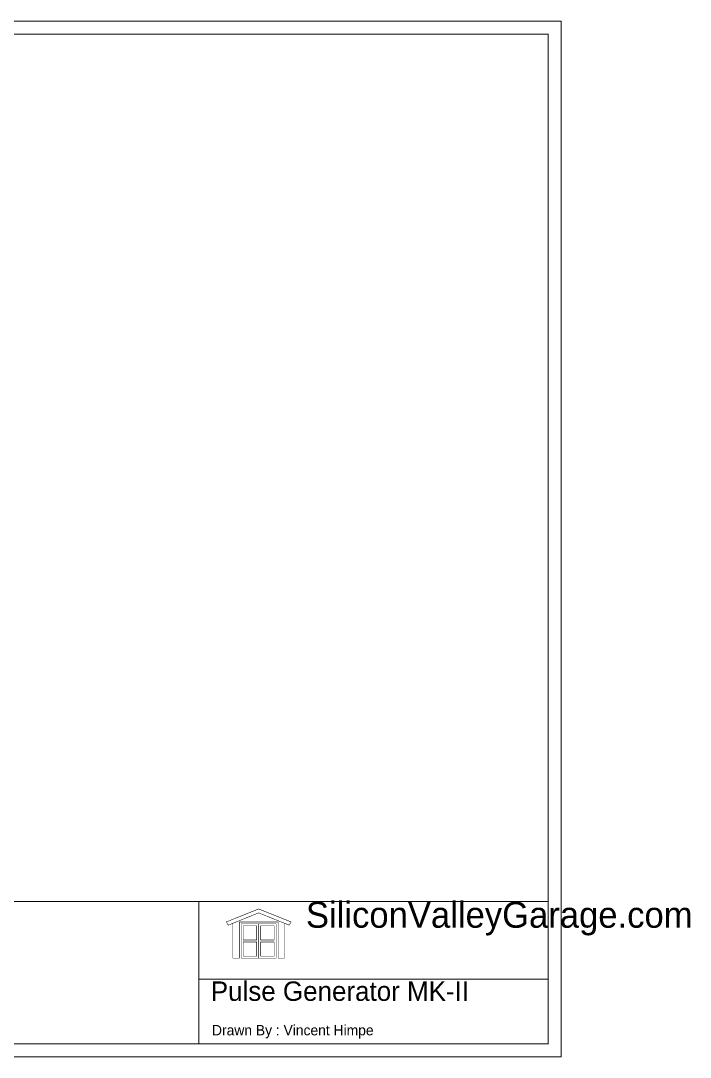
# Model space of a CAD drawing. Extents: x 1.9 to 12.9, y 1.8 to 9.9.
# Drawn here: x 7.75 to 12.92, y 1.85 to 9.86 of the extents above; entities that cross this region are included whole.
import ezdxf

# ---------------------------------------------------------------- set-up
doc = ezdxf.new("R2010")
doc.units = 0
doc.layers.add('MECHANICAL2', color=216, linetype='CONTINUOUS')

msp = doc.modelspace()

# ---------------------------------------------------------------- linework, layer by layer
at = {"layer": 'MECHANICAL2'}
for points, const_width in [([(1.9218, 9.8533), (11.9218, 9.8533)], 0.008), ([(11.9218, 1.8533), (11.9218, 9.8533)], 0.008), ([(2.0218, 9.7533), (11.8218, 9.7533)], 0.008), ([(11.8218, 1.9533), (11.8218, 9.7533)], 0.008), ([(2.0218, 3.0533), (11.8218, 3.0533)], 0.008), ([(9.1218, 2.4533), (9.1218, 3.0533)], 0.008), ([(9.335, 2.895), (9.585, 2.995)], 0.004), ([(9.35, 2.87), (9.585, 2.965)], 0.004), ([(9.585, 2.995), (9.835, 2.895)], 0.004), ([(9.585, 2.965), (9.82, 2.87)], 0.004), ([(9.335, 2.895), (9.35, 2.87)], 0.004), ([(9.385, 2.845), (9.385, 2.8841)], 0.004), ([(9.435, 2.615), (9.435, 2.895)], 0.004), ([(9.435, 2.895), (9.585, 2.895)], 0.004), ([(9.585, 2.895), (9.735, 2.895)], 0.004), ([(9.735, 2.615), (9.735, 2.895)], 0.004), ([(9.785, 2.845), (9.785, 2.8841)], 0.004), ([(9.82, 2.87), (9.835, 2.895)], 0.004), ([(9.385, 2.615), (9.385, 2.845)], 0.004), ([(9.45, 2.88), (9.585, 2.88)], 0.004), ([(9.45, 2.615), (9.45, 2.88)], 0.004), ([(9.465, 2.865), (9.57, 2.865)], 0.004), ([(9.465, 2.755), (9.465, 2.865)], 0.004), ([(9.57, 2.755), (9.57, 2.865)], 0.004), ([(9.585, 2.615), (9.585, 2.88)], 0.004), ([(9.585, 2.615), (9.585, 2.88)], 0.004), ([(9.585, 2.88), (9.72, 2.88)], 0.004), ([(9.6, 2.755), (9.6, 2.865)], 0.004), ([(9.6, 2.865), (9.705, 2.865)], 0.004), ([(9.705, 2.755), (9.705, 2.865)], 0.004), ([(9.72, 2.615), (9.72, 2.88)], 0.004), ([(9.785, 2.615), (9.785, 2.845)], 0.004), ([(9.465, 2.755), (9.57, 2.755)], 0.004), ([(9.465, 2.63), (9.465, 2.74)], 0.004), ([(9.465, 2.74), (9.57, 2.74)], 0.004), ([(9.57, 2.63), (9.57, 2.74)], 0.004), ([(9.6, 2.755), (9.705, 2.755)], 0.004), ([(9.6, 2.74), (9.705, 2.74)], 0.004), ([(9.6, 2.63), (9.6, 2.74)], 0.004), ([(9.705, 2.63), (9.705, 2.74)], 0.004), ([(9.385, 2.615), (9.435, 2.615)], 0.004), ([(9.45, 2.615), (9.585, 2.615)], 0.004), ([(9.465, 2.63), (9.57, 2.63)], 0.004), ([(9.585, 2.615), (9.72, 2.615)], 0.004), ([(9.6, 2.63), (9.705, 2.63)], 0.004), ([(9.735, 2.615), (9.785, 2.615)], 0.004), ([(9.1218, 1.9533), (9.1218, 2.4533)], 0.008), ([(9.1218, 2.4533), (11.8218, 2.4533)], 0.008), ([(2.0218, 1.9533), (11.8218, 1.9533)], 0.008), ([(1.9218, 1.8533), (11.9218, 1.8533)], 0.008)]:
    msp.add_lwpolyline(points, dxfattribs=dict(at, const_width=const_width))
for points, const_width in [([(11.9198, 9.8533, 1), (11.9238, 9.8533, 1)], 0.004), ([(11.9198, 9.8533, 1), (11.9238, 9.8533, 1)], 0.004), ([(11.8198, 9.7533, 1), (11.8238, 9.7533, 1)], 0.004), ([(11.8198, 9.7533, 1), (11.8238, 9.7533, 1)], 0.004), ([(9.1198, 3.0533, 1), (9.1238, 3.0533, 1)], 0.004), ([(11.8198, 3.0533, 1), (11.8238, 3.0533, 1)], 0.004), ([(9.584, 2.995, 1), (9.586, 2.995, 1)], 0.002), ([(9.584, 2.995, 1), (9.586, 2.995, 1)], 0.002), ([(9.584, 2.965, 1), (9.586, 2.965, 1)], 0.002), ([(9.584, 2.965, 1), (9.586, 2.965, 1)], 0.002), ([(9.334, 2.895, 1), (9.336, 2.895, 1)], 0.002), ([(9.334, 2.895, 1), (9.336, 2.895, 1)], 0.002), ([(9.384, 2.8841, 1), (9.386, 2.8841, 1)], 0.002), ([(9.434, 2.895, 1), (9.436, 2.895, 1)], 0.002), ([(9.434, 2.895, 1), (9.436, 2.895, 1)], 0.002), ([(9.584, 2.895, 1), (9.586, 2.895, 1)], 0.002), ([(9.584, 2.895, 1), (9.586, 2.895, 1)], 0.002), ([(9.734, 2.895, 1), (9.736, 2.895, 1)], 0.002), ([(9.734, 2.895, 1), (9.736, 2.895, 1)], 0.002), ([(9.784, 2.8841, 1), (9.786, 2.8841, 1)], 0.002), ([(9.834, 2.895, 1), (9.836, 2.895, 1)], 0.002), ([(9.834, 2.895, 1), (9.836, 2.895, 1)], 0.002), ([(9.349, 2.87, 1), (9.351, 2.87, 1)], 0.002), ([(9.349, 2.87, 1), (9.351, 2.87, 1)], 0.002), ([(9.384, 2.845, 1), (9.386, 2.845, 1)], 0.002), ([(9.384, 2.845, 1), (9.386, 2.845, 1)], 0.002), ([(9.449, 2.88, 1), (9.451, 2.88, 1)], 0.002), ([(9.449, 2.88, 1), (9.451, 2.88, 1)], 0.002), ([(9.464, 2.865, 1), (9.466, 2.865, 1)], 0.002), ([(9.464, 2.865, 1), (9.466, 2.865, 1)], 0.002), ([(9.569, 2.865, 1), (9.571, 2.865, 1)], 0.002), ([(9.569, 2.865, 1), (9.571, 2.865, 1)], 0.002), ([(9.584, 2.88, 1), (9.586, 2.88, 1)], 0.002), ([(9.584, 2.88, 1), (9.586, 2.88, 1)], 0.002), ([(9.584, 2.88, 1), (9.586, 2.88, 1)], 0.002), ([(9.584, 2.88, 1), (9.586, 2.88, 1)], 0.002), ([(9.599, 2.865, 1), (9.601, 2.865, 1)], 0.002), ([(9.599, 2.865, 1), (9.601, 2.865, 1)], 0.002), ([(9.704, 2.865, 1), (9.706, 2.865, 1)], 0.002), ([(9.704, 2.865, 1), (9.706, 2.865, 1)], 0.002), ([(9.719, 2.88, 1), (9.721, 2.88, 1)], 0.002), ([(9.719, 2.88, 1), (9.721, 2.88, 1)], 0.002), ([(9.784, 2.845, 1), (9.786, 2.845, 1)], 0.002), ([(9.784, 2.845, 1), (9.786, 2.845, 1)], 0.002), ([(9.819, 2.87, 1), (9.821, 2.87, 1)], 0.002), ([(9.819, 2.87, 1), (9.821, 2.87, 1)], 0.002), ([(9.464, 2.755, 1), (9.466, 2.755, 1)], 0.002), ([(9.464, 2.755, 1), (9.466, 2.755, 1)], 0.002), ([(9.464, 2.74, 1), (9.466, 2.74, 1)], 0.002), ([(9.464, 2.74, 1), (9.466, 2.74, 1)], 0.002), ([(9.569, 2.755, 1), (9.571, 2.755, 1)], 0.002), ([(9.569, 2.755, 1), (9.571, 2.755, 1)], 0.002), ([(9.569, 2.74, 1), (9.571, 2.74, 1)], 0.002), ([(9.569, 2.74, 1), (9.571, 2.74, 1)], 0.002), ([(9.599, 2.755, 1), (9.601, 2.755, 1)], 0.002), ([(9.599, 2.755, 1), (9.601, 2.755, 1)], 0.002), ([(9.599, 2.74, 1), (9.601, 2.74, 1)], 0.002), ([(9.599, 2.74, 1), (9.601, 2.74, 1)], 0.002), ([(9.704, 2.755, 1), (9.706, 2.755, 1)], 0.002), ([(9.704, 2.755, 1), (9.706, 2.755, 1)], 0.002), ([(9.704, 2.74, 1), (9.706, 2.74, 1)], 0.002), ([(9.704, 2.74, 1), (9.706, 2.74, 1)], 0.002), ([(9.384, 2.615, 1), (9.386, 2.615, 1)], 0.002), ([(9.384, 2.615, 1), (9.386, 2.615, 1)], 0.002), ([(9.434, 2.615, 1), (9.436, 2.615, 1)], 0.002), ([(9.434, 2.615, 1), (9.436, 2.615, 1)], 0.002), ([(9.449, 2.615, 1), (9.451, 2.615, 1)], 0.002), ([(9.449, 2.615, 1), (9.451, 2.615, 1)], 0.002), ([(9.464, 2.63, 1), (9.466, 2.63, 1)], 0.002), ([(9.464, 2.63, 1), (9.466, 2.63, 1)], 0.002), ([(9.569, 2.63, 1), (9.571, 2.63, 1)], 0.002), ([(9.569, 2.63, 1), (9.571, 2.63, 1)], 0.002), ([(9.584, 2.615, 1), (9.586, 2.615, 1)], 0.002), ([(9.584, 2.615, 1), (9.586, 2.615, 1)], 0.002), ([(9.584, 2.615, 1), (9.586, 2.615, 1)], 0.002), ([(9.584, 2.615, 1), (9.586, 2.615, 1)], 0.002), ([(9.599, 2.63, 1), (9.601, 2.63, 1)], 0.002), ([(9.599, 2.63, 1), (9.601, 2.63, 1)], 0.002), ([(9.704, 2.63, 1), (9.706, 2.63, 1)], 0.002), ([(9.704, 2.63, 1), (9.706, 2.63, 1)], 0.002), ([(9.719, 2.615, 1), (9.721, 2.615, 1)], 0.002), ([(9.719, 2.615, 1), (9.721, 2.615, 1)], 0.002), ([(9.734, 2.615, 1), (9.736, 2.615, 1)], 0.002), ([(9.734, 2.615, 1), (9.736, 2.615, 1)], 0.002), ([(9.784, 2.615, 1), (9.786, 2.615, 1)], 0.002), ([(9.784, 2.615, 1), (9.786, 2.615, 1)], 0.002), ([(9.1198, 2.4533, 1), (9.1238, 2.4533, 1)], 0.004), ([(9.1198, 2.4533, 1), (9.1238, 2.4533, 1)], 0.004), ([(9.1198, 2.4533, 1), (9.1238, 2.4533, 1)], 0.004), ([(11.8198, 2.4533, 1), (11.8238, 2.4533, 1)], 0.004), ([(9.1198, 1.9533, 1), (9.1238, 1.9533, 1)], 0.004), ([(11.8198, 1.9533, 1), (11.8238, 1.9533, 1)], 0.004), ([(11.8198, 1.9533, 1), (11.8238, 1.9533, 1)], 0.004), ([(11.9198, 1.8533, 1), (11.9238, 1.8533, 1)], 0.004), ([(11.9198, 1.8533, 1), (11.9238, 1.8533, 1)], 0.004)]:
    msp.add_lwpolyline(points, format="xyb", close=True, dxfattribs=dict(at, const_width=const_width))

# ---------------------------------------------------------------- texts
for s, height, p in [('SiliconValleyGarage.com', 0.2, (9.95, 2.85)), ('Pulse Generator MK-II', 0.15, (9.215, 2.285)), ('Drawn By : Vincent Himpe', 0.08, (9.2244, 2.0184))]:
    msp.add_text(s, height=height, dxfattribs=at).set_placement(p)

doc.saveas('drawing.dxf')
